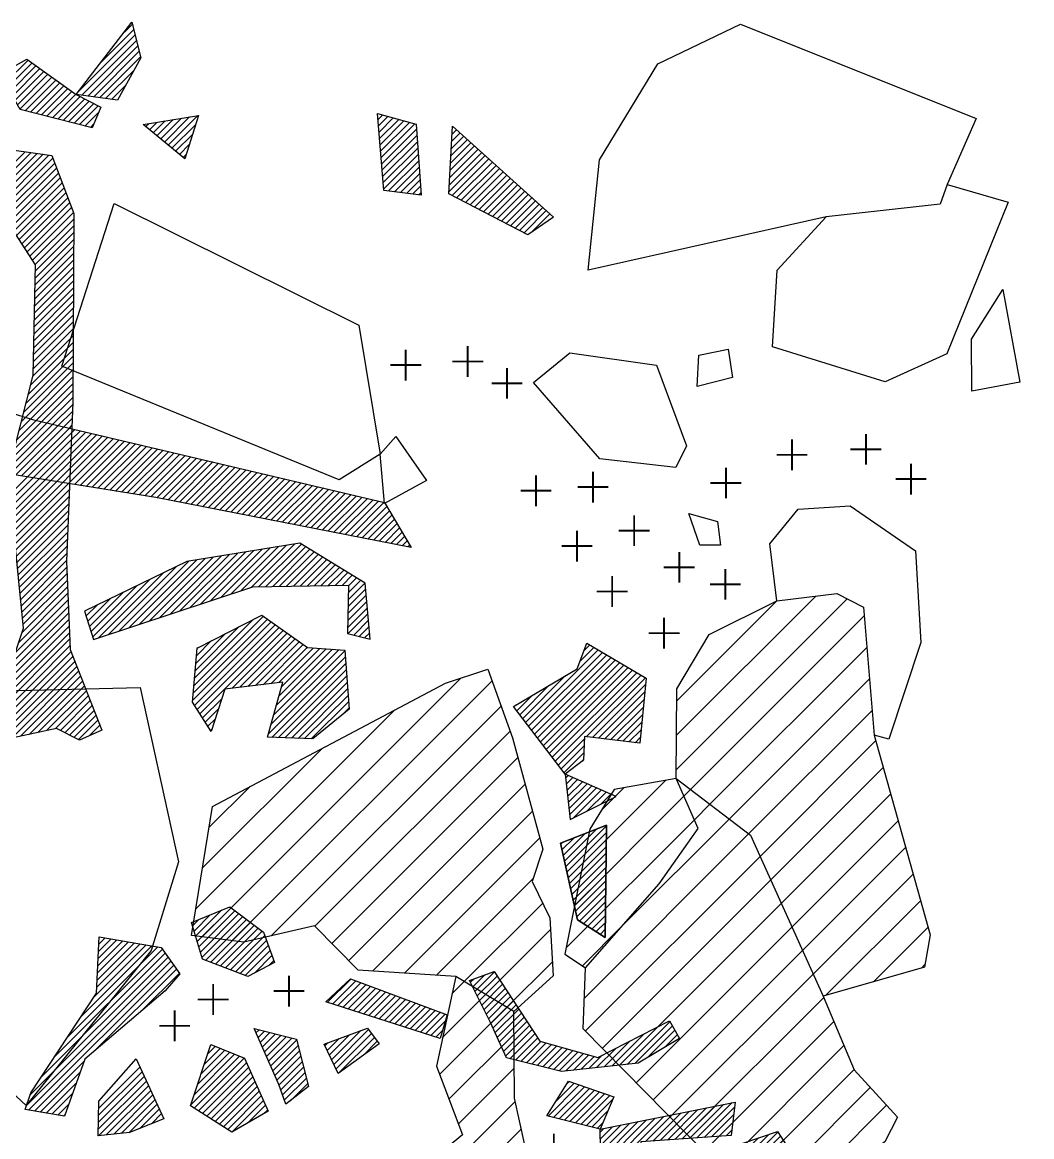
# Model space of a CAD drawing. Header units: metres. Extents: x -2.03 to 0.57, y -19.87 to -14.8.
# Drawn here: x -0.848 to -0.325, y -17.9 to -17.322 of the extents above; entities that cross this region are included whole.
import ezdxf

# ---------------------------------------------------------------- set-up
doc = ezdxf.new("R2010")
doc.units = ezdxf.units.M
doc.header["$LTSCALE"] = 25
doc.header["$MEASUREMENT"] = 0
doc.layers.get('0').update_dxf_attribs({"linetype": 'CONTINUOUS'})
for name, color, linetype in [('FEUER', 1, 'CONTINUOUS'), ('KNOCHEN', 2, 'CONTINUOUS'), ('KNOCHENSCHRAFF', 2, 'CONTINUOUS'), ('STEINE', 4, 'CONTINUOUS')]:
    doc.layers.add(name, color=color, linetype=linetype)

# ---------------------------------------------------------------- blocks, each defined once
blk = doc.blocks.new('*X12')
at = {"color": 0}
for p, q in [((-81.149, -1782.801), (-78.411, -1780.063)), ((-80.976, -1782.275), (-78.713, -1780.012)), ((-80.958, -1781.903), (-79.015, -1779.961)), ((-80.94, -1781.532), (-79.317, -1779.909)), ((-80.923, -1781.161), (-79.62, -1779.858)), ((-80.905, -1780.79), (-79.922, -1779.807)), ((-80.887, -1780.418), (-80.224, -1779.756)), ((-80.87, -1780.047), (-80.527, -1779.704)), ((-80.852, -1779.676), (-80.829, -1779.653)), ((-83.849, -1786.915), (-77.424, -1780.49)), ((-83.174, -1785.887), (-77.571, -1780.284)), ((-82.499, -1784.858), (-77.806, -1780.166)), ((-81.824, -1783.83), (-78.108, -1780.114)), ((-84.609, -1788.383), (-77.13, -1780.904)), ((-84.5, -1788.627), (-76.983, -1781.11)), ((-84.421, -1787.841), (-77.277, -1780.697)), ((-81.009, -1785.49), (-76.836, -1781.317)), ((-78.652, -1783.487), (-76.689, -1781.523)), ((-76.1, -1788.359), (-73.575, -1785.834)), ((-75.923, -1787.829), (-73.827, -1785.732)), ((-75.747, -1787.299), (-74.078, -1785.63)), ((-75.57, -1786.768), (-74.33, -1785.528)), ((-75.393, -1786.238), (-74.581, -1785.426)), ((-75.217, -1785.708), (-74.833, -1785.324)), ((-84.198, -1788.679), (-81.632, -1786.113)), ((-80.868, -1788.531), (-78.732, -1786.395)), ((-75.915, -1788.527), (-73.324, -1785.936)), ((-75.698, -1788.665), (-73.212, -1786.178)), ((-75.482, -1788.802), (-73.102, -1786.422)), ((-83.896, -1788.73), (-81.828, -1786.663)), ((-80.885, -1789.255), (-78.508, -1786.878)), ((-80.876, -1788.893), (-78.62, -1786.636)), ((-75.266, -1788.939), (-72.992, -1786.666)), ((-75.05, -1789.077), (-72.883, -1786.909)), ((-83.593, -1788.781), (-82.024, -1787.212)), ((-80.894, -1789.617), (-78.395, -1787.119)), ((-80.875, -1789.952), (-78.283, -1787.36)), ((-74.834, -1789.214), (-72.773, -1787.153)), ((-74.618, -1789.352), (-72.663, -1787.397)), ((-83.291, -1788.833), (-82.22, -1787.761)), ((-80.483, -1789.913), (-78.171, -1787.602)), ((-80.09, -1789.875), (-78.059, -1787.843)), ((-79.698, -1789.836), (-77.947, -1788.084)), ((-74.402, -1789.489), (-72.553, -1787.641)), ((-74.186, -1789.627), (-72.443, -1787.884)), ((-73.969, -1789.764), (-72.334, -1788.128)), ((-82.989, -1788.884), (-82.416, -1788.311)), ((-79.306, -1789.797), (-77.834, -1788.326)), ((-78.73, -1789.574), (-77.722, -1788.567)), ((-73.154, -1789.302), (-72.224, -1788.372)), ((-72.324, -1788.825), (-72.114, -1788.616)), ((-82.687, -1788.935), (-82.611, -1788.86)), ((-78.135, -1789.333), (-77.61, -1788.808)), ((-77.54, -1789.092), (-77.498, -1789.05))]:
    blk.add_line(p, q, dxfattribs=at)
blk = doc.blocks.new('*X13')
at = {"color": 0}
for p, q in [((-75.845, -1779.619), (-74.481, -1778.255)), ((-75.763, -1779.89), (-74.008, -1778.135)), ((-75.68, -1780.161), (-73.806, -1778.287)), ((-76.009, -1779.076), (-75.692, -1778.759)), ((-75.927, -1779.347), (-75.087, -1778.507)), ((-75.598, -1780.433), (-73.605, -1778.44)), ((-75.516, -1780.704), (-73.404, -1778.592)), ((-75.32, -1780.861), (-73.203, -1778.744)), ((-75.065, -1780.96), (-73.001, -1778.897)), ((-74.809, -1781.058), (-72.8, -1779.049)), ((-74.554, -1781.156), (-72.599, -1779.201)), ((-74.299, -1781.255), (-72.398, -1779.354)), ((-74.044, -1781.353), (-72.269, -1779.578)), ((-73.789, -1781.452), (-72.175, -1779.838)), ((-73.534, -1781.55), (-72.082, -1780.098)), ((-73.278, -1781.648), (-71.988, -1780.358)), ((-72.805, -1781.528), (-71.894, -1780.618)), ((-72.061, -1781.138), (-71.801, -1780.878)), ((-61.492, -1782.236), (-60.868, -1781.612)), ((-61.375, -1782.473), (-60.366, -1781.464)), ((-61.258, -1782.709), (-60.226, -1781.678)), ((-69.011, -1783.038), (-67.81, -1781.837)), ((-68.744, -1783.124), (-67.553, -1781.933)), ((-68.476, -1783.21), (-67.295, -1782.029)), ((-68.209, -1783.296), (-67.037, -1782.125)), ((-67.941, -1783.382), (-66.779, -1782.221)), ((-67.674, -1783.469), (-66.522, -1782.316)), ((-61.609, -1782), (-61.425, -1781.816)), ((-61.141, -1782.946), (-60.086, -1781.891)), ((-61.024, -1783.182), (-59.946, -1782.105)), ((-60.907, -1783.419), (-59.806, -1782.318)), ((-67.407, -1783.555), (-66.264, -1782.412)), ((-67.139, -1783.641), (-66.006, -1782.508)), ((-66.872, -1783.727), (-65.749, -1782.604)), ((-66.604, -1783.813), (-65.491, -1782.7)), ((-66.337, -1783.899), (-65.233, -1782.796)), ((-66.069, -1783.985), (-64.975, -1782.891)), ((-60.79, -1783.656), (-59.666, -1782.532)), ((-60.673, -1783.892), (-59.526, -1782.746)), ((-60.557, -1784.13), (-59.387, -1782.959)), ((-65.802, -1784.072), (-64.718, -1782.987)), ((-65.535, -1784.158), (-64.46, -1783.083)), ((-65.267, -1784.244), (-64.202, -1783.179)), ((-65, -1784.33), (-63.945, -1783.275)), ((-64.732, -1784.416), (-63.687, -1783.371)), ((-64.465, -1784.502), (-63.429, -1783.466)), ((-60.447, -1784.374), (-59.247, -1783.173)), ((-60.338, -1784.617), (-59.107, -1783.387)), ((-64.198, -1784.588), (-63.171, -1783.562)), ((-63.93, -1784.674), (-62.914, -1783.658)), ((-63.663, -1784.761), (-62.914, -1784.011)), ((-60.228, -1784.861), (-58.967, -1783.6)), ((-60.118, -1785.105), (-58.827, -1783.814)), ((-60.008, -1785.349), (-58.687, -1784.027)), ((-53.491, -1786.256), (-51.268, -1784.033)), ((-72.72, -1784.625), (-72.563, -1784.469)), ((-72.611, -1784.87), (-72.281, -1784.54)), ((-72.502, -1785.115), (-71.998, -1784.61)), ((-72.393, -1785.359), (-71.715, -1784.681)), ((-68.807, -1786.016), (-67.294, -1784.502)), ((-68.694, -1786.256), (-66.892, -1784.454)), ((-68.58, -1786.496), (-66.739, -1784.655)), ((-63.395, -1784.847), (-63.055, -1784.507)), ((-59.898, -1785.593), (-58.547, -1784.241)), ((-59.789, -1785.836), (-58.407, -1784.455)), ((-59.566, -1785.967), (-58.267, -1784.668)), ((-54.283, -1786.341), (-52.611, -1784.669)), ((-53.887, -1786.299), (-51.885, -1784.297)), ((-53.095, -1786.213), (-51.141, -1784.26)), ((-52.432, -1785.904), (-51.014, -1784.486)), ((-72.285, -1785.604), (-71.432, -1784.752)), ((-72.176, -1785.849), (-71.15, -1784.823)), ((-72.067, -1786.094), (-70.867, -1784.894)), ((-71.958, -1786.339), (-70.612, -1784.992)), ((-71.849, -1786.583), (-70.54, -1785.274)), ((-69.148, -1785.296), (-68.975, -1785.123)), ((-69.034, -1785.536), (-68.415, -1784.916)), ((-68.921, -1785.776), (-67.854, -1784.709)), ((-68.437, -1786.706), (-66.587, -1784.856)), ((-67.166, -1785.789), (-66.434, -1785.058)), ((-59.282, -1786.036), (-58.127, -1784.882)), ((-58.998, -1786.106), (-57.956, -1785.064)), ((-58.713, -1786.175), (-57.68, -1785.142)), ((-58.429, -1786.245), (-57.404, -1785.22)), ((-54.679, -1786.384), (-53.338, -1785.042)), ((-51.544, -1785.37), (-50.886, -1784.712)), ((-71.741, -1786.828), (-70.468, -1785.556)), ((-71.632, -1787.073), (-70.396, -1785.837)), ((-58.145, -1786.314), (-57.129, -1785.298)), ((-57.861, -1786.384), (-56.853, -1785.376)), ((-57.577, -1786.453), (-56.578, -1785.454)), ((-57.293, -1786.523), (-56.302, -1785.532)), ((-57.009, -1786.592), (-56.026, -1785.61)), ((-56.66, -1786.597), (-55.751, -1785.687)), ((-56.264, -1786.554), (-55.475, -1785.765)), ((-55.868, -1786.512), (-55.199, -1785.843)), ((-55.472, -1786.469), (-54.79, -1785.787)), ((-55.075, -1786.426), (-54.064, -1785.415)), ((-71.524, -1787.318), (-70.324, -1786.119)), ((-71.431, -1787.579), (-70.252, -1786.4)), ((-71.338, -1787.84), (-70.18, -1786.682)), ((-71.245, -1788.101), (-70.108, -1786.964)), ((-70.929, -1788.138), (-70.037, -1787.245)), ((-57.585, -1788.936), (-55.971, -1787.322)), ((-57.303, -1789.008), (-55.707, -1787.412)), ((-57.184, -1788.181), (-56.234, -1787.231)), ((-57.021, -1789.079), (-55.444, -1787.502)), ((-56.603, -1787.246), (-56.497, -1787.141)), ((-56.739, -1789.151), (-55.18, -1787.592)), ((-56.457, -1789.222), (-54.917, -1787.682)), ((-56.175, -1789.294), (-54.654, -1787.772)), ((-55.893, -1789.366), (-54.39, -1787.862)), ((-55.611, -1789.437), (-54.23, -1788.056)), ((-55.329, -1789.509), (-54.485, -1788.664)), ((-51.782, -1790.204), (-50.265, -1788.687)), ((-51.401, -1790.177), (-49.822, -1788.598)), ((-51.021, -1790.15), (-49.379, -1788.508)), ((-50.641, -1790.123), (-48.936, -1788.418)), ((-50.261, -1790.097), (-48.492, -1788.329)), ((-49.88, -1790.07), (-48.049, -1788.239)), ((-49.5, -1790.043), (-47.933, -1788.477)), ((-55.047, -1789.58), (-54.739, -1789.272)), ((-54.868, -1790.815), (-53.367, -1789.315)), ((-54.862, -1791.163), (-52.924, -1789.225)), ((-54.857, -1791.511), (-52.481, -1789.135)), ((-54.852, -1791.86), (-52.038, -1789.046)), ((-54.847, -1792.208), (-51.595, -1788.956)), ((-52.542, -1790.257), (-51.152, -1788.866)), ((-52.162, -1790.23), (-50.708, -1788.777)), ((-49.12, -1790.017), (-47.978, -1788.875)), ((-48.74, -1789.99), (-48.023, -1789.274)), ((-54.883, -1789.77), (-54.697, -1789.583)), ((-54.878, -1790.118), (-54.254, -1789.494)), ((-54.873, -1790.466), (-53.811, -1789.404)), ((-48.359, -1789.963), (-48.068, -1789.672)), ((-47.024, -1790.75), (-46.158, -1789.884)), ((-46.826, -1790.905), (-45.682, -1789.761)), ((-47.421, -1790.44), (-47.228, -1790.246)), ((-47.223, -1790.595), (-46.693, -1790.065)), ((-46.627, -1791.06), (-45.544, -1789.977)), ((-46.429, -1791.215), (-45.406, -1790.192)), ((-46.231, -1791.37), (-45.269, -1790.408)), ((-54.841, -1792.556), (-52.798, -1790.513)), ((-54.836, -1792.905), (-52.81, -1790.878)), ((-51.584, -1791.773), (-50.819, -1791.009)), ((-51.576, -1791.412), (-51.104, -1790.94)), ((-51.568, -1791.051), (-51.389, -1790.871)), ((-46.032, -1791.525), (-45.131, -1790.624)), ((-45.834, -1791.68), (-44.993, -1790.84)), ((-54.831, -1793.253), (-52.822, -1791.244)), ((-54.826, -1793.601), (-52.833, -1791.609)), ((-51.599, -1792.496), (-50.249, -1791.146)), ((-51.591, -1792.135), (-50.534, -1791.077)), ((-51.53, -1792.78), (-49.964, -1791.214)), ((-51.224, -1792.828), (-49.679, -1791.283)), ((-50.918, -1792.875), (-49.394, -1791.352)), ((-50.612, -1792.923), (-49.109, -1791.42)), ((-50.306, -1792.97), (-48.824, -1791.489)), ((-50, -1793.018), (-48.539, -1791.557)), ((-45.635, -1791.835), (-44.855, -1791.055)), ((-45.255, -1791.809), (-44.717, -1791.271)), ((-44.82, -1791.727), (-44.58, -1791.487)), ((-54.821, -1793.95), (-52.845, -1791.974)), ((-49.694, -1793.066), (-48.501, -1791.873)), ((-45.172, -1794.908), (-42.368, -1792.104)), ((-45.047, -1794.429), (-42.682, -1792.064)), ((-44.92, -1795.009), (-42.055, -1792.144)), ((-44.667, -1795.11), (-41.742, -1792.185)), ((-43.54, -1792.569), (-42.995, -1792.024)), ((-54.815, -1794.298), (-52.857, -1792.339)), ((-54.81, -1794.646), (-52.868, -1792.705)), ((-49.388, -1793.113), (-48.58, -1792.306)), ((-49.082, -1793.161), (-48.659, -1792.738)), ((-44.415, -1795.211), (-41.428, -1792.225)), ((-44.162, -1795.312), (-41.115, -1792.265)), ((-42.101, -1793.604), (-40.802, -1792.305)), ((-41.691, -1793.548), (-40.488, -1792.345)), ((-41.282, -1793.492), (-40.175, -1792.386)), ((-40.872, -1793.436), (-40.158, -1792.722)), ((-54.477, -1794.667), (-52.88, -1793.07)), ((-48.776, -1793.208), (-48.738, -1793.17)), ((-40.463, -1793.381), (-40.409, -1793.327)), ((-54.053, -1794.596), (-52.892, -1793.435)), ((-53.628, -1794.525), (-52.904, -1793.8)), ((-53.204, -1794.454), (-52.915, -1794.166)), ((-43.909, -1795.413), (-42.674, -1794.177)), ((-43.657, -1795.514), (-43.147, -1795.004)), ((-57.072, -1795.494), (-57.054, -1795.476)), ((-56.935, -1795.71), (-56.829, -1795.605)), ((-50.816, -1797.37), (-49.079, -1795.633)), ((-56.797, -1795.926), (-56.605, -1795.734)), ((-56.66, -1796.143), (-56.38, -1795.863)), ((-56.523, -1796.359), (-56.156, -1795.992)), ((-56.385, -1796.575), (-55.931, -1796.121)), ((-53.532, -1797.964), (-51.744, -1796.176)), ((-53.149, -1797.935), (-51.318, -1796.104)), ((-52.766, -1797.906), (-50.892, -1796.031)), ((-52.383, -1797.876), (-50.466, -1795.959)), ((-51.871, -1797.717), (-50.017, -1795.864)), ((-51.343, -1797.544), (-49.548, -1795.748)), ((-50.289, -1797.196), (-48.779, -1795.686)), ((-49.762, -1797.022), (-48.762, -1796.023)), ((-56.248, -1796.791), (-55.707, -1796.25)), ((-56.11, -1797.007), (-55.482, -1796.379)), ((-55.973, -1797.223), (-55.258, -1796.508)), ((-55.807, -1797.411), (-55.033, -1796.637)), ((-55.64, -1797.598), (-54.725, -1796.683)), ((-55.474, -1797.785), (-54.299, -1796.611)), ((-55.307, -1797.972), (-53.873, -1796.538)), ((-55.063, -1798.081), (-53.448, -1796.466)), ((-54.68, -1798.052), (-53.022, -1796.393)), ((-54.297, -1798.023), (-52.596, -1796.321)), ((-53.915, -1797.993), (-52.17, -1796.249)), ((-51.766, -1799.734), (-48.726, -1796.694)), ((-49.234, -1796.849), (-48.745, -1796.359)), ((-51.741, -1800.063), (-48.659, -1796.981)), ((-51.717, -1800.392), (-48.593, -1797.268)), ((-51.791, -1799.405), (-49.908, -1797.522)), ((-51.692, -1800.721), (-48.527, -1797.555)), ((-51.667, -1801.049), (-48.46, -1797.843)), ((-51.816, -1799.076), (-51.137, -1798.398)), ((-51.643, -1801.378), (-48.394, -1798.13)), ((-51.618, -1801.707), (-48.377, -1798.466)), ((-50.633, -1801.076), (-48.402, -1798.845)), ((-50.064, -1800.861), (-48.427, -1799.224)), ((-49.762, -1800.912), (-48.453, -1799.603)), ((-49.461, -1800.964), (-48.478, -1799.981)), ((-49.159, -1801.016), (-48.503, -1800.36)), ((-48.857, -1801.068), (-48.528, -1800.739)), ((-31.931, -1802.88), (-31.52, -1802.469)), ((-31.743, -1803.045), (-31.006, -1802.309)), ((-31.554, -1803.21), (-30.493, -1802.149)), ((-31.366, -1803.376), (-30.099, -1802.108)), ((-31.178, -1803.541), (-29.756, -1802.119)), ((-30.989, -1803.706), (-29.413, -1802.13)), ((-30.801, -1803.871), (-29.071, -1802.141)), ((-30.613, -1804.036), (-28.728, -1802.152)), ((-30.424, -1804.202), (-28.386, -1802.163)), ((-30.365, -1804.496), (-28.043, -1802.174)), ((-30.349, -1804.833), (-27.701, -1802.185)), ((-30.333, -1805.171), (-27.527, -1802.365)), ((-34.777, -1805.019), (-32.759, -1803.001)), ((-34.692, -1805.287), (-32.119, -1802.715)), ((-34.606, -1805.555), (-31.931, -1802.88)), ((-34.52, -1805.822), (-31.743, -1803.045)), ((-32.119, -1802.715), (-32.033, -1802.628)), ((-30.955, -1806.146), (-27.444, -1802.636)), ((-30.721, -1806.266), (-27.362, -1802.907)), ((-30.487, -1806.386), (-27.279, -1803.178)), ((-34.863, -1804.752), (-33.562, -1803.451)), ((-34.434, -1806.09), (-31.554, -1803.21)), ((-34.348, -1806.358), (-31.366, -1803.376)), ((-34.263, -1806.626), (-31.178, -1803.541)), ((-34.177, -1806.893), (-30.989, -1803.706)), ((-30.253, -1806.506), (-27.196, -1803.448)), ((-30.02, -1806.625), (-27.113, -1803.719)), ((-34.949, -1804.484), (-34.366, -1803.901)), ((-34.091, -1807.161), (-30.801, -1803.871)), ((-34.005, -1807.429), (-30.613, -1804.036)), ((-33.919, -1807.697), (-30.424, -1804.202)), ((-29.786, -1806.745), (-27.031, -1803.99)), ((-29.315, -1806.628), (-26.948, -1804.261)), ((-37.713, -1805.833), (-36.715, -1804.836)), ((-37.536, -1805.303), (-36.93, -1804.697)), ((-37.359, -1804.773), (-37.144, -1804.558)), ((-33.833, -1807.964), (-30.365, -1804.496)), ((-33.362, -1807.846), (-30.349, -1804.833)), ((-27.882, -1805.549), (-26.865, -1804.532)), ((-38.243, -1807.424), (-36.071, -1805.252)), ((-38.066, -1806.894), (-36.286, -1805.113)), ((-37.889, -1806.363), (-36.5, -1804.974)), ((-32.859, -1807.697), (-30.333, -1805.171)), ((-38.155, -1807.69), (-36.001, -1805.536)), ((-37.871, -1807.759), (-36.2, -1806.088)), ((-37.587, -1807.829), (-36.399, -1806.641)), ((-37.303, -1807.898), (-36.597, -1807.193)), ((-37.019, -1807.968), (-36.796, -1807.745))]:
    blk.add_line(p, q, dxfattribs=at)
blk = doc.blocks.new('*X18')
at = {"color": 0}
for p, q in [((-80.742, -1734.311), (-79.052, -1732.621)), ((-79.539, -1732.755), (-79.124, -1732.34)), ((-81.945, -1735.868), (-78.98, -1732.903)), ((-81.75, -1736.026), (-78.908, -1733.185)), ((-81.439, -1736.069), (-78.836, -1733.466)), ((-81.128, -1736.111), (-78.764, -1733.748)), ((-85.713, -1735.393), (-84.53, -1734.21)), ((-85.585, -1735.619), (-84.323, -1734.357)), ((-80.817, -1736.154), (-78.693, -1734.029)), ((-85.458, -1735.845), (-84.117, -1734.504)), ((-85.331, -1736.072), (-83.91, -1734.651)), ((-85.204, -1736.298), (-83.704, -1734.798)), ((-85.076, -1736.524), (-83.498, -1734.945)), ((-80.507, -1736.197), (-79.033, -1734.723)), ((-84.949, -1736.751), (-83.291, -1735.093)), ((-84.678, -1736.833), (-83.085, -1735.24)), ((-84.396, -1736.905), (-82.878, -1735.387)), ((-84.114, -1736.977), (-82.672, -1735.534)), ((-80.196, -1736.24), (-79.468, -1735.512)), ((-83.833, -1737.048), (-82.465, -1735.681)), ((-83.551, -1737.12), (-82.259, -1735.828)), ((-83.269, -1737.192), (-82.052, -1735.975)), ((-82.988, -1737.264), (-81.821, -1736.097)), ((-82.706, -1737.336), (-81.587, -1736.217)), ((-82.424, -1737.408), (-81.354, -1736.337)), ((-82.142, -1737.479), (-81.12, -1736.457)), ((-81.861, -1737.551), (-80.887, -1736.577)), ((-81.579, -1737.623), (-80.874, -1736.918)), ((-77.85, -1738.136), (-77.006, -1737.293)), ((-77.656, -1738.296), (-76.582, -1737.223)), ((-77.462, -1738.456), (-76.159, -1737.152)), ((-77.268, -1738.616), (-75.735, -1737.082)), ((-81.297, -1737.695), (-81.133, -1737.531)), ((-78.431, -1737.657), (-78.278, -1737.504)), ((-78.237, -1737.817), (-77.854, -1737.433)), ((-78.043, -1737.977), (-77.43, -1737.363)), ((-77.075, -1738.776), (-75.855, -1737.556)), ((-76.881, -1738.935), (-76.016, -1738.07)), ((-86.664, -1740.941), (-84.679, -1738.955)), ((-86.525, -1741.155), (-84.37, -1739)), ((-86.385, -1741.369), (-84.061, -1739.045)), ((-76.687, -1739.095), (-76.177, -1738.585)), ((-86.246, -1741.583), (-83.752, -1739.089)), ((-86.106, -1741.797), (-83.444, -1739.134)), ((-85.967, -1742.011), (-83.246, -1739.29)), ((-85.828, -1742.225), (-83.148, -1739.546)), ((-76.494, -1739.255), (-76.338, -1739.099)), ((-85.688, -1742.439), (-83.051, -1739.803)), ((-85.549, -1742.653), (-82.954, -1740.059)), ((-85.409, -1742.867), (-82.857, -1740.315)), ((-85.27, -1743.081), (-82.76, -1740.572)), ((-85.13, -1743.296), (-82.663, -1740.828)), ((-84.991, -1743.51), (-82.566, -1741.085)), ((-84.851, -1743.724), (-82.469, -1741.341)), ((-84.712, -1743.938), (-82.372, -1741.598)), ((-84.572, -1744.152), (-82.275, -1741.854)), ((-84.433, -1744.366), (-82.178, -1742.111)), ((-84.293, -1744.58), (-82.161, -1742.447)), ((-84.154, -1744.794), (-82.163, -1742.803)), ((-84.15, -1745.498), (-82.166, -1743.514)), ((-84.142, -1745.136), (-82.165, -1743.158)), ((-84.166, -1746.22), (-82.17, -1744.225)), ((-84.158, -1745.859), (-82.168, -1743.869)), ((-84.174, -1746.582), (-82.172, -1744.58)), ((-84.19, -1747.305), (-82.176, -1745.291)), ((-84.182, -1746.943), (-82.174, -1744.936)), ((-84.197, -1747.666), (-82.178, -1745.647)), ((-84.213, -1748.389), (-82.182, -1746.358)), ((-84.205, -1748.028), (-82.18, -1746.002)), ((-84.229, -1749.112), (-82.186, -1747.069)), ((-84.221, -1748.751), (-82.184, -1746.713)), ((-84.237, -1749.473), (-82.188, -1747.424)), ((-84.253, -1750.196), (-82.192, -1748.135)), ((-84.245, -1749.835), (-82.19, -1747.78)), ((-84.388, -1751.039), (-82.196, -1748.846)), ((-84.267, -1750.564), (-82.194, -1748.491)), ((-84.509, -1751.513), (-82.197, -1749.202)), ((-84.75, -1752.462), (-82.201, -1749.913)), ((-84.63, -1751.987), (-82.199, -1749.557)), ((-84.657, -1752.722), (-82.203, -1750.268)), ((-84.387, -1752.805), (-82.205, -1750.624)), ((-84.106, -1752.878), (-82.207, -1750.979)), ((-83.82, -1752.946), (-82.209, -1751.335)), ((-83.534, -1753.013), (-82.211, -1751.69)), ((-83.248, -1753.08), (-82.216, -1752.049)), ((-85.113, -1753.885), (-84.106, -1752.878)), ((-84.992, -1753.411), (-84.387, -1752.805)), ((-84.871, -1752.936), (-84.657, -1752.722)), ((-82.962, -1753.148), (-82.23, -1752.416)), ((-82.676, -1753.215), (-82.244, -1752.784)), ((-85.475, -1755.308), (-83.248, -1753.08)), ((-85.473, -1755.659), (-82.962, -1753.148)), ((-85.355, -1754.834), (-83.534, -1753.013)), ((-85.234, -1754.359), (-83.82, -1752.946)), ((-85.168, -1755.708), (-82.676, -1753.215)), ((-84.864, -1755.757), (-82.389, -1753.283)), ((-82.389, -1753.283), (-82.259, -1753.152)), ((-82.301, -1754.255), (-81.531, -1753.485)), ((-82.287, -1753.887), (-81.817, -1753.418)), ((-82.273, -1753.52), (-82.103, -1753.35)), ((-84.56, -1755.806), (-82.273, -1753.52)), ((-84.255, -1755.856), (-82.287, -1753.887)), ((-82.372, -1756.094), (-80.1, -1753.822)), ((-82.358, -1755.726), (-80.387, -1753.755)), ((-82.344, -1755.358), (-80.673, -1753.687)), ((-82.329, -1754.99), (-80.959, -1753.62)), ((-82.315, -1754.623), (-81.245, -1753.552)), ((-82.125, -1756.2), (-79.814, -1753.89)), ((-81.82, -1756.249), (-79.528, -1753.957)), ((-81.516, -1756.298), (-79.242, -1754.024)), ((-83.951, -1755.905), (-82.301, -1754.255)), ((-83.646, -1755.954), (-82.315, -1754.623)), ((-81.211, -1756.347), (-78.956, -1754.092)), ((-80.907, -1756.397), (-78.67, -1754.159)), ((-80.603, -1756.446), (-78.384, -1754.227)), ((-80.298, -1756.495), (-78.097, -1754.294)), ((-79.994, -1756.544), (-77.811, -1754.362)), ((-79.69, -1756.593), (-77.525, -1754.429)), ((-79.385, -1756.642), (-77.239, -1754.496)), ((-79.081, -1756.692), (-76.953, -1754.564)), ((-78.776, -1756.741), (-76.667, -1754.631)), ((-83.342, -1756.003), (-82.329, -1754.99)), ((-78.472, -1756.79), (-76.381, -1754.699)), ((-78.168, -1756.839), (-76.095, -1754.766)), ((-77.864, -1756.89), (-75.808, -1754.834)), ((-77.569, -1756.947), (-75.522, -1754.901)), ((-77.273, -1757.005), (-75.236, -1754.968)), ((-76.977, -1757.063), (-74.95, -1755.036)), ((-76.682, -1757.121), (-74.664, -1755.103)), ((-76.386, -1757.179), (-74.378, -1755.171)), ((-76.09, -1757.237), (-74.092, -1755.238)), ((-85.455, -1756.702), (-84.56, -1755.806)), ((-83.038, -1756.052), (-82.344, -1755.358)), ((-82.733, -1756.102), (-82.358, -1755.726)), ((-75.794, -1757.294), (-73.806, -1755.306)), ((-75.499, -1757.352), (-73.519, -1755.373)), ((-75.203, -1757.41), (-73.233, -1755.44)), ((-74.907, -1757.468), (-72.947, -1755.508)), ((-74.612, -1757.526), (-72.661, -1755.575)), ((-74.316, -1757.584), (-72.375, -1755.643)), ((-74.02, -1757.641), (-72.089, -1755.71)), ((-73.725, -1757.699), (-71.803, -1755.777)), ((-85.423, -1757.023), (-84.255, -1755.856)), ((-85.39, -1757.344), (-83.951, -1755.905)), ((-85.358, -1757.665), (-83.646, -1755.954)), ((-85.326, -1757.987), (-83.342, -1756.003)), ((-85.293, -1758.308), (-83.038, -1756.052)), ((-85.261, -1758.629), (-82.733, -1756.102)), ((-85.229, -1758.95), (-82.429, -1756.151)), ((-82.429, -1756.151), (-82.372, -1756.094)), ((-73.429, -1757.757), (-71.517, -1755.845)), ((-73.133, -1757.815), (-71.23, -1755.912)), ((-72.837, -1757.873), (-70.944, -1755.98)), ((-72.542, -1757.931), (-70.658, -1756.047)), ((-72.246, -1757.989), (-70.372, -1756.115)), ((-71.95, -1758.046), (-70.086, -1756.182)), ((-71.655, -1758.104), (-69.8, -1756.249)), ((-71.359, -1758.162), (-69.514, -1756.317)), ((-71.063, -1758.22), (-69.228, -1756.384)), ((-85.196, -1759.272), (-82.386, -1756.461)), ((-85.164, -1759.593), (-82.4, -1756.829)), ((-70.767, -1758.278), (-68.941, -1756.452)), ((-70.472, -1758.336), (-68.655, -1756.519)), ((-70.176, -1758.393), (-68.369, -1756.587)), ((-69.88, -1758.451), (-68.083, -1756.654)), ((-69.585, -1758.509), (-67.797, -1756.721)), ((-69.289, -1758.567), (-67.511, -1756.789)), ((-68.993, -1758.625), (-67.225, -1756.856)), ((-68.697, -1758.683), (-66.939, -1756.924)), ((-85.132, -1759.914), (-82.414, -1757.197)), ((-68.402, -1758.741), (-66.652, -1756.991)), ((-68.106, -1758.798), (-66.366, -1757.059)), ((-67.81, -1758.856), (-66.08, -1757.126)), ((-67.515, -1758.914), (-65.941, -1757.34)), ((-85.1, -1760.235), (-82.428, -1757.564)), ((-85.067, -1760.557), (-82.443, -1757.932)), ((-67.219, -1758.972), (-65.809, -1757.562)), ((-66.923, -1759.03), (-65.677, -1757.784)), ((-66.628, -1759.088), (-65.546, -1758.006)), ((-85.035, -1760.878), (-82.457, -1758.3)), ((-85.003, -1761.199), (-82.471, -1758.668)), ((-66.332, -1759.145), (-65.414, -1758.228)), ((-66.036, -1759.203), (-65.282, -1758.449)), ((-65.74, -1759.261), (-65.151, -1758.671)), ((-84.97, -1761.52), (-82.485, -1759.035)), ((-65.445, -1759.319), (-65.019, -1758.893)), ((-65.149, -1759.377), (-64.887, -1759.115)), ((-84.938, -1761.842), (-82.499, -1759.403)), ((-84.906, -1762.163), (-82.513, -1759.771)), ((-77.191, -1762.933), (-74.089, -1759.832)), ((-76.661, -1762.757), (-73.668, -1759.764)), ((-76.131, -1762.581), (-73.246, -1759.696)), ((-75.601, -1762.405), (-72.824, -1759.628)), ((-75.072, -1762.228), (-72.403, -1759.559)), ((-74.542, -1762.052), (-71.981, -1759.491)), ((-74.012, -1761.876), (-71.559, -1759.423)), ((-73.482, -1761.7), (-71.138, -1759.355)), ((-72.953, -1761.523), (-70.716, -1759.287)), ((-72.57, -1761.495), (-70.366, -1759.29)), ((-72.211, -1761.489), (-70.147, -1759.425)), ((-71.852, -1761.484), (-69.928, -1759.559)), ((-71.493, -1761.478), (-69.709, -1759.694)), ((-71.134, -1761.473), (-69.49, -1759.828)), ((-64.853, -1759.435), (-64.755, -1759.337)), ((-84.873, -1762.484), (-82.528, -1760.138)), ((-79.84, -1763.815), (-76.198, -1760.173)), ((-79.31, -1763.638), (-75.776, -1760.105)), ((-78.78, -1763.462), (-75.355, -1760.037)), ((-78.25, -1763.286), (-74.933, -1759.968)), ((-77.721, -1763.11), (-74.511, -1759.9)), ((-70.775, -1761.467), (-69.271, -1759.963)), ((-70.416, -1761.462), (-69.052, -1760.097)), ((-70.057, -1761.456), (-68.833, -1760.232)), ((-69.698, -1761.451), (-68.614, -1760.367)), ((-84.841, -1762.805), (-82.517, -1760.481)), ((-84.809, -1763.127), (-82.504, -1760.822)), ((-80.899, -1764.167), (-77.508, -1760.776)), ((-80.37, -1763.991), (-76.819, -1760.441)), ((-69.339, -1761.445), (-68.395, -1760.501)), ((-68.98, -1761.44), (-68.176, -1760.636)), ((-68.621, -1761.434), (-67.957, -1760.77)), ((-68.262, -1761.429), (-67.738, -1760.905)), ((-84.823, -1763.848), (-82.478, -1761.503)), ((-84.777, -1763.448), (-82.491, -1761.162)), ((-81.264, -1763.824), (-78.887, -1761.447)), ((-81.179, -1764.093), (-78.197, -1761.112)), ((-67.944, -1762.172), (-67.08, -1761.308)), ((-67.938, -1761.812), (-67.299, -1761.174)), ((-67.933, -1761.453), (-67.519, -1761.039)), ((-85.004, -1764.383), (-82.465, -1761.843)), ((-81.433, -1763.287), (-80.265, -1762.118)), ((-81.349, -1763.556), (-79.576, -1761.783)), ((-67.955, -1762.89), (-67.008, -1761.942)), ((-67.949, -1762.531), (-67.038, -1761.619)), ((-85.365, -1765.451), (-82.439, -1762.524)), ((-85.185, -1764.917), (-82.452, -1762.184)), ((-81.518, -1763.018), (-80.954, -1762.454)), ((-67.966, -1763.608), (-66.948, -1762.59)), ((-67.96, -1763.249), (-66.978, -1762.266)), ((-85.727, -1766.519), (-82.413, -1763.205)), ((-85.546, -1765.985), (-82.426, -1762.865)), ((-76.007, -1767.406), (-71.925, -1763.324)), ((-75.974, -1767.02), (-72.131, -1763.177)), ((-75.94, -1766.633), (-72.338, -1763.03)), ((-75.907, -1766.246), (-72.867, -1763.206)), ((-67.937, -1763.933), (-66.918, -1762.913)), ((-67.655, -1764.004), (-66.888, -1763.237)), ((-86.088, -1767.588), (-82.386, -1763.886)), ((-85.907, -1767.054), (-82.399, -1763.546)), ((-75.903, -1767.656), (-71.718, -1763.471)), ((-75.874, -1765.859), (-73.584, -1763.569)), ((-75.765, -1767.872), (-71.511, -1763.618)), ((-75.627, -1768.087), (-71.304, -1763.764)), ((-67.374, -1764.076), (-66.858, -1763.56)), ((-67.092, -1764.148), (-66.828, -1763.884)), ((-86.269, -1768.122), (-82.373, -1764.227)), ((-75.841, -1765.472), (-74.3, -1763.931)), ((-75.808, -1765.086), (-75.016, -1764.294)), ((-73.951, -1766.765), (-71.097, -1763.911)), ((-73.548, -1766.715), (-70.891, -1764.058)), ((-73.144, -1766.665), (-70.684, -1764.205)), ((-72.741, -1766.615), (-70.477, -1764.351)), ((-66.811, -1764.22), (-66.798, -1764.207)), ((-86.385, -1768.592), (-82.36, -1764.567)), ((-86.225, -1768.785), (-82.31, -1764.87)), ((-75.774, -1764.699), (-75.732, -1764.656)), ((-72.338, -1766.565), (-70.27, -1764.498)), ((-71.944, -1768.647), (-68.118, -1764.82)), ((-71.934, -1766.516), (-70.064, -1764.645)), ((-71.806, -1768.155), (-68.42, -1764.77)), ((-71.668, -1767.664), (-68.75, -1764.745)), ((-71.531, -1766.466), (-69.737, -1764.672)), ((-71.531, -1767.173), (-69.079, -1764.721)), ((-71.393, -1766.681), (-69.408, -1764.697)), ((-86.064, -1768.978), (-82.209, -1765.123)), ((-85.903, -1769.171), (-82.109, -1765.377)), ((-85.743, -1769.364), (-82.009, -1765.63)), ((-72.082, -1769.138), (-68.094, -1765.15)), ((-71.9, -1769.31), (-68.07, -1765.48)), ((-85.375, -1769.35), (-81.908, -1765.883)), ((-84.923, -1769.252), (-81.808, -1766.136)), ((-71.56, -1769.323), (-68.047, -1765.81)), ((-71.219, -1769.336), (-68.023, -1766.14)), ((-84.472, -1769.154), (-81.708, -1766.39)), ((-84.021, -1769.056), (-81.608, -1766.643)), ((-70.879, -1769.349), (-67.999, -1766.47)), ((-83.569, -1768.958), (-81.507, -1766.896)), ((-83.118, -1768.861), (-81.407, -1767.15)), ((-75.489, -1768.303), (-74.491, -1767.305)), ((-70.538, -1769.362), (-67.976, -1766.8)), ((-70.198, -1769.375), (-67.952, -1767.13)), ((-82.85, -1768.946), (-81.307, -1767.403)), ((-82.617, -1769.067), (-81.206, -1767.656)), ((-82.384, -1769.187), (-81.106, -1767.909)), ((-75.351, -1768.518), (-74.657, -1767.825)), ((-69.857, -1769.388), (-67.928, -1767.46)), ((-68.269, -1768.153), (-67.905, -1767.789)), ((-82.15, -1769.307), (-81.006, -1768.163)), ((-81.917, -1769.427), (-80.906, -1768.416)), ((-75.213, -1768.734), (-74.824, -1768.345)), ((-81.365, -1769.229), (-80.805, -1768.669)), ((-80.733, -1768.95), (-80.705, -1768.922)), ((-75.075, -1768.949), (-74.99, -1768.865))]:
    blk.add_line(p, q, dxfattribs=at)
blk = doc.blocks.new('*X19')
at = {"color": 0}
for p, q in [((-66.396, -1737.289), (-66.159, -1737.053)), ((-66.369, -1737.616), (-65.882, -1737.129)), ((-66.342, -1737.943), (-65.605, -1737.206)), ((-66.315, -1738.269), (-65.328, -1737.282)), ((-66.289, -1738.596), (-65.052, -1737.359)), ((-66.262, -1738.923), (-64.775, -1737.436)), ((-66.235, -1739.25), (-64.498, -1737.512)), ((-66.208, -1739.577), (-64.41, -1737.779)), ((-62.563, -1738.053), (-62.327, -1737.817)), ((-62.544, -1737.68), (-62.513, -1737.649)), ((-66.182, -1739.903), (-64.386, -1738.108)), ((-66.155, -1740.23), (-64.361, -1738.437)), ((-62.643, -1739.546), (-61.584, -1738.488)), ((-62.623, -1739.173), (-61.77, -1738.32)), ((-62.603, -1738.8), (-61.956, -1738.152)), ((-62.583, -1738.426), (-62.141, -1737.984)), ((-66.128, -1740.557), (-64.337, -1738.766)), ((-62.702, -1740.666), (-61.027, -1738.991)), ((-62.682, -1740.293), (-61.212, -1738.823)), ((-62.662, -1739.92), (-61.398, -1738.655)), ((-66.101, -1740.884), (-64.312, -1739.095)), ((-65.852, -1740.988), (-64.288, -1739.424)), ((-62.722, -1741.04), (-60.841, -1739.159)), ((-62.56, -1741.232), (-60.655, -1739.326)), ((-62.327, -1741.352), (-60.469, -1739.494)), ((-65.539, -1741.028), (-64.263, -1739.753)), ((-65.225, -1741.068), (-64.239, -1740.082)), ((-62.095, -1741.473), (-60.283, -1739.662)), ((-61.862, -1741.594), (-60.097, -1739.83)), ((-61.629, -1741.715), (-59.912, -1739.997)), ((-61.396, -1741.835), (-59.726, -1740.165)), ((-64.911, -1741.108), (-64.214, -1740.411)), ((-64.597, -1741.147), (-64.19, -1740.74)), ((-61.163, -1741.956), (-59.54, -1740.333)), ((-60.931, -1742.077), (-59.354, -1740.501)), ((-60.698, -1742.198), (-59.168, -1740.668)), ((-64.283, -1741.187), (-64.165, -1741.069)), ((-60.465, -1742.318), (-58.983, -1740.836)), ((-60.232, -1742.439), (-58.797, -1741.004)), ((-59.999, -1742.56), (-58.611, -1741.172)), ((-59.767, -1742.681), (-58.425, -1741.339)), ((-59.534, -1742.801), (-58.239, -1741.507)), ((-59.301, -1742.922), (-58.053, -1741.675)), ((-59.068, -1743.043), (-57.868, -1741.842)), ((-58.835, -1743.164), (-57.682, -1742.01)), ((-58.469, -1743.151), (-57.496, -1742.178)), ((-58.751, -1768.535), (-54.986, -1764.771)), ((-58.598, -1768.736), (-54.765, -1764.902)), ((-58.445, -1768.937), (-54.543, -1765.034)), ((-55.925, -1765.355), (-55.208, -1764.639)), ((-55.709, -1764.786), (-55.43, -1764.507)), ((-58.293, -1769.137), (-54.321, -1765.166)), ((-58.14, -1769.338), (-54.099, -1765.297)), ((-57.987, -1769.539), (-53.877, -1765.429)), ((-57.834, -1769.74), (-53.655, -1765.561)), ((-58.904, -1768.335), (-56.678, -1766.109)), ((-57.681, -1769.94), (-53.433, -1765.692)), ((-57.528, -1770.141), (-53.211, -1765.824)), ((-57.376, -1770.342), (-52.989, -1765.955)), ((-57.223, -1770.542), (-52.767, -1766.087)), ((-59.057, -1768.134), (-57.543, -1766.621)), ((-55.608, -1769.282), (-52.545, -1766.219)), ((-55.293, -1769.319), (-52.534, -1766.56)), ((-59.21, -1767.933), (-58.408, -1767.132)), ((-54.977, -1769.357), (-52.573, -1766.954)), ((-54.661, -1769.395), (-52.613, -1767.347)), ((-59.362, -1767.732), (-59.274, -1767.644)), ((-54.346, -1769.433), (-52.653, -1767.74)), ((-54.03, -1769.471), (-52.693, -1768.134)), ((-53.714, -1769.509), (-52.732, -1768.527)), ((-53.399, -1769.547), (-52.772, -1768.92)), ((-57.07, -1770.743), (-55.705, -1769.378)), ((-53.083, -1769.585), (-52.812, -1769.313)), ((-56.917, -1770.944), (-55.718, -1769.745)), ((-56.764, -1771.145), (-55.731, -1770.112)), ((-55.807, -1770.541), (-55.745, -1770.479)), ((-56.688, -1771.422), (-56.55, -1771.284)), ((-56.652, -1771.739), (-56.304, -1771.392)), ((-56.615, -1772.057), (-56.058, -1771.499)), ((-56.579, -1772.374), (-55.812, -1771.607)), ((-56.543, -1772.691), (-55.566, -1771.714)), ((-56.507, -1773.009), (-55.32, -1771.821)), ((-56.471, -1773.326), (-55.074, -1771.929)), ((-56.259, -1773.467), (-54.827, -1772.036)), ((-55.558, -1773.12), (-54.581, -1772.144)), ((-54.857, -1772.773), (-54.335, -1772.251)), ((-54.156, -1772.425), (-54.089, -1772.358)), ((-56.805, -1775.428), (-55.664, -1774.287)), ((-56.741, -1775.717), (-55.086, -1774.062)), ((-56.676, -1776.006), (-54.556, -1773.886)), ((-56.612, -1776.296), (-54.56, -1774.244)), ((-56.934, -1774.85), (-56.821, -1774.737)), ((-56.87, -1775.139), (-56.242, -1774.512)), ((-56.547, -1776.585), (-54.565, -1774.602)), ((-56.483, -1776.874), (-54.569, -1774.96)), ((-56.418, -1777.163), (-54.574, -1775.318)), ((-56.354, -1777.452), (-54.578, -1775.676)), ((-56.289, -1777.741), (-54.583, -1776.034)), ((-56.225, -1778.03), (-54.587, -1776.392)), ((-56.16, -1778.319), (-54.592, -1776.75)), ((-56.096, -1778.608), (-54.596, -1777.109)), ((-55.96, -1778.826), (-54.601, -1777.467)), ((-55.744, -1778.963), (-54.605, -1777.825)), ((-55.528, -1779.101), (-54.61, -1778.183)), ((-55.312, -1779.238), (-54.614, -1778.541)), ((-55.096, -1779.375), (-54.619, -1778.899)), ((-54.879, -1779.513), (-54.623, -1779.257)), ((-54.663, -1779.65), (-54.628, -1779.615))]:
    blk.add_line(p, q, dxfattribs=at)
blk = doc.blocks.new('*X40')
at = {"color": 0}
for p, q in [((-50.943, -1770.98), (-42.095, -1762.132)), ((-50.932, -1769.201), (-43.721, -1761.991)), ((-50.921, -1767.423), (-45.729, -1762.231)), ((-50.203, -1772.008), (-41.209, -1763.014)), ((-49.202, -1772.775), (-41.075, -1764.648)), ((-75.516, -1779.643), (-62.109, -1766.236)), ((-73.947, -1779.842), (-60.495, -1766.39)), ((-48.201, -1773.541), (-40.941, -1766.282)), ((-75.83, -1778.19), (-65.529, -1767.889)), ((-71.933, -1779.596), (-60.024, -1767.687)), ((-47.2, -1774.308), (-40.807, -1767.916)), ((-69.667, -1779.098), (-59.553, -1768.984)), ((-46.607, -1775.483), (-40.619, -1769.495)), ((-75.486, -1776.078), (-69.287, -1769.879)), ((-68.789, -1779.987), (-59.151, -1770.349)), ((-46.058, -1776.702), (-40.231, -1770.874)), ((-75.142, -1773.966), (-73.044, -1771.868)), ((-67.911, -1780.877), (-58.774, -1771.74)), ((-55.769, -1775.807), (-51.504, -1771.541)), ((-54.817, -1773.087), (-53.659, -1771.928)), ((-56.21, -1778.015), (-50.547, -1772.352)), ((-50.547, -1772.352), (-50.203, -1772.008)), ((-45.508, -1777.92), (-39.843, -1772.254)), ((-66.683, -1781.417), (-58.398, -1773.132)), ((-50.009, -1773.582), (-49.202, -1772.775)), ((-56.651, -1780.224), (-50.009, -1773.582)), ((-53.726, -1779.067), (-48.201, -1773.541)), ((-44.959, -1779.138), (-39.455, -1773.634)), ((-65.024, -1781.526), (-58.021, -1774.523)), ((-55.709, -1782.817), (-47.2, -1774.308)), ((-44.409, -1780.356), (-39.067, -1775.014)), ((-55.663, -1784.539), (-46.607, -1775.483)), ((-43.86, -1781.574), (-38.679, -1776.393)), ((-63.366, -1781.635), (-58.371, -1776.641)), ((-54.785, -1785.429), (-46.058, -1776.702)), ((-61.93, -1781.967), (-57.866, -1777.904)), ((-53.908, -1786.319), (-45.508, -1777.92)), ((-43.208, -1782.691), (-38.291, -1777.773)), ((-60.828, -1782.633), (-57.457, -1779.262)), ((-55.808, -1781.149), (-53.726, -1779.067)), ((-53.03, -1787.209), (-44.959, -1779.138)), ((-40.729, -1781.979), (-37.903, -1779.153)), ((-52.152, -1788.099), (-44.409, -1780.356)), ((-59.725, -1783.298), (-57.364, -1780.937)), ((-38.25, -1781.268), (-38.068, -1781.086)), ((-51.274, -1788.989), (-43.86, -1781.574)), ((-62.567, -1782.604), (-61.93, -1781.967)), ((-63.05, -1784.855), (-60.828, -1782.633)), ((-50.396, -1789.879), (-43.311, -1782.794)), ((-63.207, -1786.78), (-59.725, -1783.298)), ((-49.519, -1790.769), (-42.789, -1784.04)), ((-62.723, -1788.064), (-59.348, -1784.689)), ((-48.644, -1791.662), (-42.267, -1785.285)), ((-62.239, -1789.347), (-59.339, -1786.448)), ((-47.703, -1792.489), (-41.745, -1786.531)), ((-45.85, -1792.404), (-40.899, -1787.453)), ((-65.326, -1794.202), (-59.296, -1788.172)), ((-43.997, -1792.319), (-40.049, -1788.371)), ((-64.707, -1795.351), (-58.974, -1789.618))]:
    blk.add_line(p, q, dxfattribs=at)
blk = doc.blocks.new('LB')
at = {"layer": 'FEUER', "const_width": 0.1}
for points in [[(0, 0), (0, -1.6)], [(-0.8, -0.8), (0.8, -0.8)]]:
    blk.add_lwpolyline(points, dxfattribs=at)

msp = doc.modelspace()

# ---------------------------------------------------------------- linework, layer by layer
at = {"layer": 'KNOCHEN'}
for points in [[(-0.79893, -17.36282), (-0.82037, -17.35986), (-0.79147, -17.32248), (-0.78679, -17.34082), (-0.79893, -17.36282)], [(-0.81212, -17.37717), (-0.84941, -17.36766), (-0.8597, -17.34935), (-0.84596, -17.34162), (-0.82037, -17.35986), (-0.80758, -17.36643), (-0.81212, -17.37717)], [(-0.76408, -17.39325), (-0.7856, -17.37551), (-0.75705, -17.37077), (-0.76408, -17.39325)], [(-0.66095, -17.40958), (-0.66421, -17.3698), (-0.64429, -17.37531), (-0.64155, -17.41203), (-0.66095, -17.40958)], [(-0.62727, -17.41145), (-0.62541, -17.37624), (-0.57314, -17.42343), (-0.58636, -17.43267), (-0.62727, -17.41145)], [(-0.86415, -17.68556), (-0.84756, -17.6365), (-0.85561, -17.55645), (-0.8426, -17.50537), (-0.84135, -17.44822), (-0.87117, -17.40246), (-0.86359, -17.38712), (-0.83296, -17.39155), (-0.82159, -17.4216), (-0.82212, -17.51955), (-0.82529, -17.6017), (-0.82353, -17.6476), (-0.807, -17.68936), (-0.81871, -17.69451), (-0.83047, -17.68845), (-0.85697, -17.69419), (-0.86415, -17.68556)], [(-0.9163, -17.56032), (-0.91913, -17.50473), (-0.843, -17.52833), (-0.66066, -17.57129), (-0.64677, -17.59469), (-0.77903, -17.56882), (-0.85561, -17.55645), (-0.9163, -17.56032)], [(-0.81131, -17.64244), (-0.7288, -17.61499), (-0.67932, -17.61424), (-0.67971, -17.63924), (-0.66796, -17.64224), (-0.67065, -17.61318), (-0.70443, -17.59243), (-0.76305, -17.6019), (-0.81598, -17.62767), (-0.81131, -17.64244)], [(-0.76014, -17.67484), (-0.75772, -17.64677), (-0.72414, -17.62977), (-0.70059, -17.64648), (-0.6812, -17.64792), (-0.679, -17.67852), (-0.6978, -17.69391), (-0.72127, -17.69301), (-0.71325, -17.6644), (-0.74333, -17.66812), (-0.75037, -17.69009), (-0.76014, -17.67484)], [(-0.56711, -17.71214), (-0.59381, -17.67707), (-0.56075, -17.65752), (-0.55572, -17.64423), (-0.52502, -17.66245), (-0.52842, -17.69613), (-0.55701, -17.69271), (-0.55746, -17.70495), (-0.56711, -17.71214)], [(-0.56445, -17.7356), (-0.54053, -17.72374), (-0.56711, -17.71214), (-0.56445, -17.7356)], [(-0.54629, -17.79672), (-0.54556, -17.73856), (-0.56949, -17.74786), (-0.56062, -17.78761), (-0.54629, -17.79672)], [(-0.56062, -17.78761), (-0.56949, -17.74786), (-0.54556, -17.73856), (-0.54629, -17.79672), (-0.56062, -17.78761)], [(-0.73137, -17.81703), (-0.75488, -17.80796), (-0.76059, -17.78911), (-0.74073, -17.78085), (-0.72332, -17.79403), (-0.71763, -17.80982), (-0.73137, -17.81703)], [(-0.84382, -17.87727), (-0.80989, -17.82558), (-0.80851, -17.79649), (-0.77634, -17.80195), (-0.76658, -17.81567), (-0.77419, -17.82438), (-0.81584, -17.85979), (-0.82641, -17.88943), (-0.84683, -17.88596), (-0.84382, -17.87727)], [(-0.61658, -17.81901), (-0.60385, -17.81435), (-0.5802, -17.85046), (-0.55006, -17.85898), (-0.51291, -17.83992), (-0.50777, -17.84908), (-0.52913, -17.86194), (-0.5689, -17.86622), (-0.5975, -17.85922), (-0.60576, -17.84089), (-0.61658, -17.81901)], [(-0.691, -17.83009), (-0.67831, -17.81829), (-0.62822, -17.83692), (-0.63173, -17.84918), (-0.691, -17.83009)], [(-0.71528, -17.87306), (-0.72818, -17.84405), (-0.70621, -17.84955), (-0.69997, -17.87401), (-0.71166, -17.88325), (-0.71528, -17.87306)], [(-0.6847, -17.8673), (-0.69192, -17.85203), (-0.66951, -17.84376), (-0.66335, -17.85189), (-0.6847, -17.8673)], [(-0.76114, -17.88401), (-0.75058, -17.85232), (-0.7332, -17.85938), (-0.72082, -17.88687), (-0.73964, -17.89767), (-0.76114, -17.88401)], [(-0.80901, -17.89955), (-0.80859, -17.88169), (-0.78932, -17.85966), (-0.77488, -17.89071), (-0.7927, -17.89794), (-0.80901, -17.89955)], [(-0.57644, -17.88921), (-0.5653, -17.8713), (-0.5418, -17.87935), (-0.54885, -17.89622), (-0.57644, -17.88921)], [(-0.54809, -17.94723), (-0.54885, -17.89622), (-0.47903, -17.8821), (-0.48099, -17.89945), (-0.52791, -17.90274), (-0.52923, -17.94407), (-0.54809, -17.94723)], [(-0.47536, -17.9035), (-0.45702, -17.89729), (-0.44468, -17.91661), (-0.45589, -17.91871), (-0.47536, -17.9035)]]:
    msp.add_lwpolyline(points, dxfattribs=at)
at = {"layer": 'STEINE'}
for points in [[(-0.55515, -17.45088), (-0.54931, -17.39372), (-0.51894, -17.34408), (-0.47619, -17.32346), (-0.35403, -17.37234), (-0.36916, -17.4066), (-0.37268, -17.41682), (-0.43183, -17.42323), (-0.55515, -17.45088)], [(-0.36916, -17.4066), (-0.33749, -17.41562), (-0.36923, -17.49434), (-0.4013, -17.50879), (-0.45955, -17.49071), (-0.4572, -17.45091), (-0.43183, -17.42323)], [(-0.82783, -17.5007), (-0.8007, -17.41639), (-0.67387, -17.47953), (-0.66282, -17.54631), (-0.68418, -17.55968), (-0.82783, -17.5007)], [(-0.35638, -17.51367), (-0.35652, -17.48663), (-0.34032, -17.46104), (-0.33141, -17.50895), (-0.35638, -17.51367)], [(-0.58342, -17.50918), (-0.56463, -17.49378), (-0.5197, -17.50019), (-0.50419, -17.54195), (-0.50974, -17.5532), (-0.54905, -17.5488), (-0.58342, -17.50918)], [(-0.49873, -17.51131), (-0.49779, -17.49498), (-0.4825, -17.49185), (-0.48039, -17.50663), (-0.49873, -17.51131)], [(-0.66282, -17.54631), (-0.65471, -17.53708), (-0.63878, -17.55996), (-0.66066, -17.5718), (-0.66282, -17.54631)], [(-0.45737, -17.62232), (-0.46108, -17.59275), (-0.44638, -17.57482), (-0.41935, -17.57316), (-0.38556, -17.59646), (-0.38278, -17.64389), (-0.39936, -17.69396), (-0.40702, -17.69196)], [(-0.50299, -17.57714), (-0.48818, -17.58115), (-0.48659, -17.59339), (-0.4973, -17.59344), (-0.50299, -17.57714)], [(-0.50945, -17.71441), (-0.50917, -17.66798), (-0.49248, -17.63984), (-0.45737, -17.62232), (-0.42626, -17.61859), (-0.41246, -17.62567), (-0.40702, -17.69196), (-0.37794, -17.79538), (-0.38092, -17.81223), (-0.43339, -17.82728)], [(-0.76056, -17.79575), (-0.74966, -17.72886), (-0.62908, -17.665), (-0.60717, -17.65775), (-0.59424, -17.6934), (-0.57865, -17.75097), (-0.58418, -17.76783), (-0.57491, -17.78666), (-0.57323, -17.81675), (-0.59354, -17.83522), (-0.62373, -17.817), (-0.67425, -17.81368), (-0.69681, -17.79084), (-0.7335, -17.79918), (-0.76056, -17.79575)], [(-0.84633, -17.88392), (-0.88887, -17.84434), (-0.92269, -17.81492), (-0.94726, -17.79871), (-0.96944, -17.74985), (-0.95884, -17.72684), (-0.9493, -17.69516), (-0.91012, -17.67405), (-0.8724, -17.66927), (-0.78721, -17.66732), (-0.76738, -17.75752), (-0.78143, -17.8035), (-0.84633, -17.88392)], [(-0.56716, -17.8055), (-0.55641, -17.81259), (-0.51837, -17.76904), (-0.4981, -17.74037), (-0.50945, -17.71441), (-0.54157, -17.72018), (-0.55422, -17.74065), (-0.56716, -17.8055)], [(-0.50945, -17.71441), (-0.47105, -17.7438), (-0.43339, -17.82728), (-0.41739, -17.86546), (-0.39482, -17.88984), (-0.40139, -17.90263), (-0.42833, -17.92266), (-0.47831, -17.92494), (-0.49369, -17.90921), (-0.55778, -17.84422), (-0.55641, -17.81259)], [(-0.62373, -17.817), (-0.6337, -17.86348), (-0.62026, -17.89912), (-0.65887, -17.93094), (-0.64754, -17.95333), (-0.63067, -17.95988), (-0.60268, -17.94597), (-0.58288, -17.92699), (-0.59332, -17.88011), (-0.59354, -17.83522)]]:
    msp.add_lwpolyline(points, dxfattribs=at)

# ---------------------------------------------------------------- block references
at = {"layer": 'FEUER', "xscale": 0.01, "yscale": 0.01, "zscale": 0.01}
for name, p in [('LB', (-0.6496, -17.49213)), ('LB', (-0.61747, -17.49027)), ('LB', (-0.59714, -17.5016)), ('LB', (-0.44949, -17.53865)), ('LB', (-0.41123, -17.5358)), ('LB', (-0.38787, -17.55123)), ('LB', (-0.58216, -17.55727)), ('LB', (-0.55258, -17.55539)), ('LB', (-0.48374, -17.55324)), ('LB', (-0.53129, -17.57795)), ('LB', (-0.56091, -17.58594)), ('LB', (-0.50795, -17.59695)), ('LB', (-0.54269, -17.6095)), ('LB', (-0.48403, -17.60575)), ('*X40', (0, 0)), ('LB', (-0.51579, -17.63106)), ('LB', (-0.71009, -17.81657)), ('LB', (-0.74937, -17.82094)), ('LB', (-0.76933, -17.83459)), ('LB', (-0.57289, -17.89842))]:
    msp.add_blockref(name, p, dxfattribs=at)
at = {"layer": 'KNOCHENSCHRAFF', "xscale": 0.01, "yscale": 0.01, "zscale": 0.01}
for name in ['*X18', '*X19', '*X13', '*X12']:
    msp.add_blockref(name, (0, 0), dxfattribs=at)

doc.saveas('drawing.dxf')
